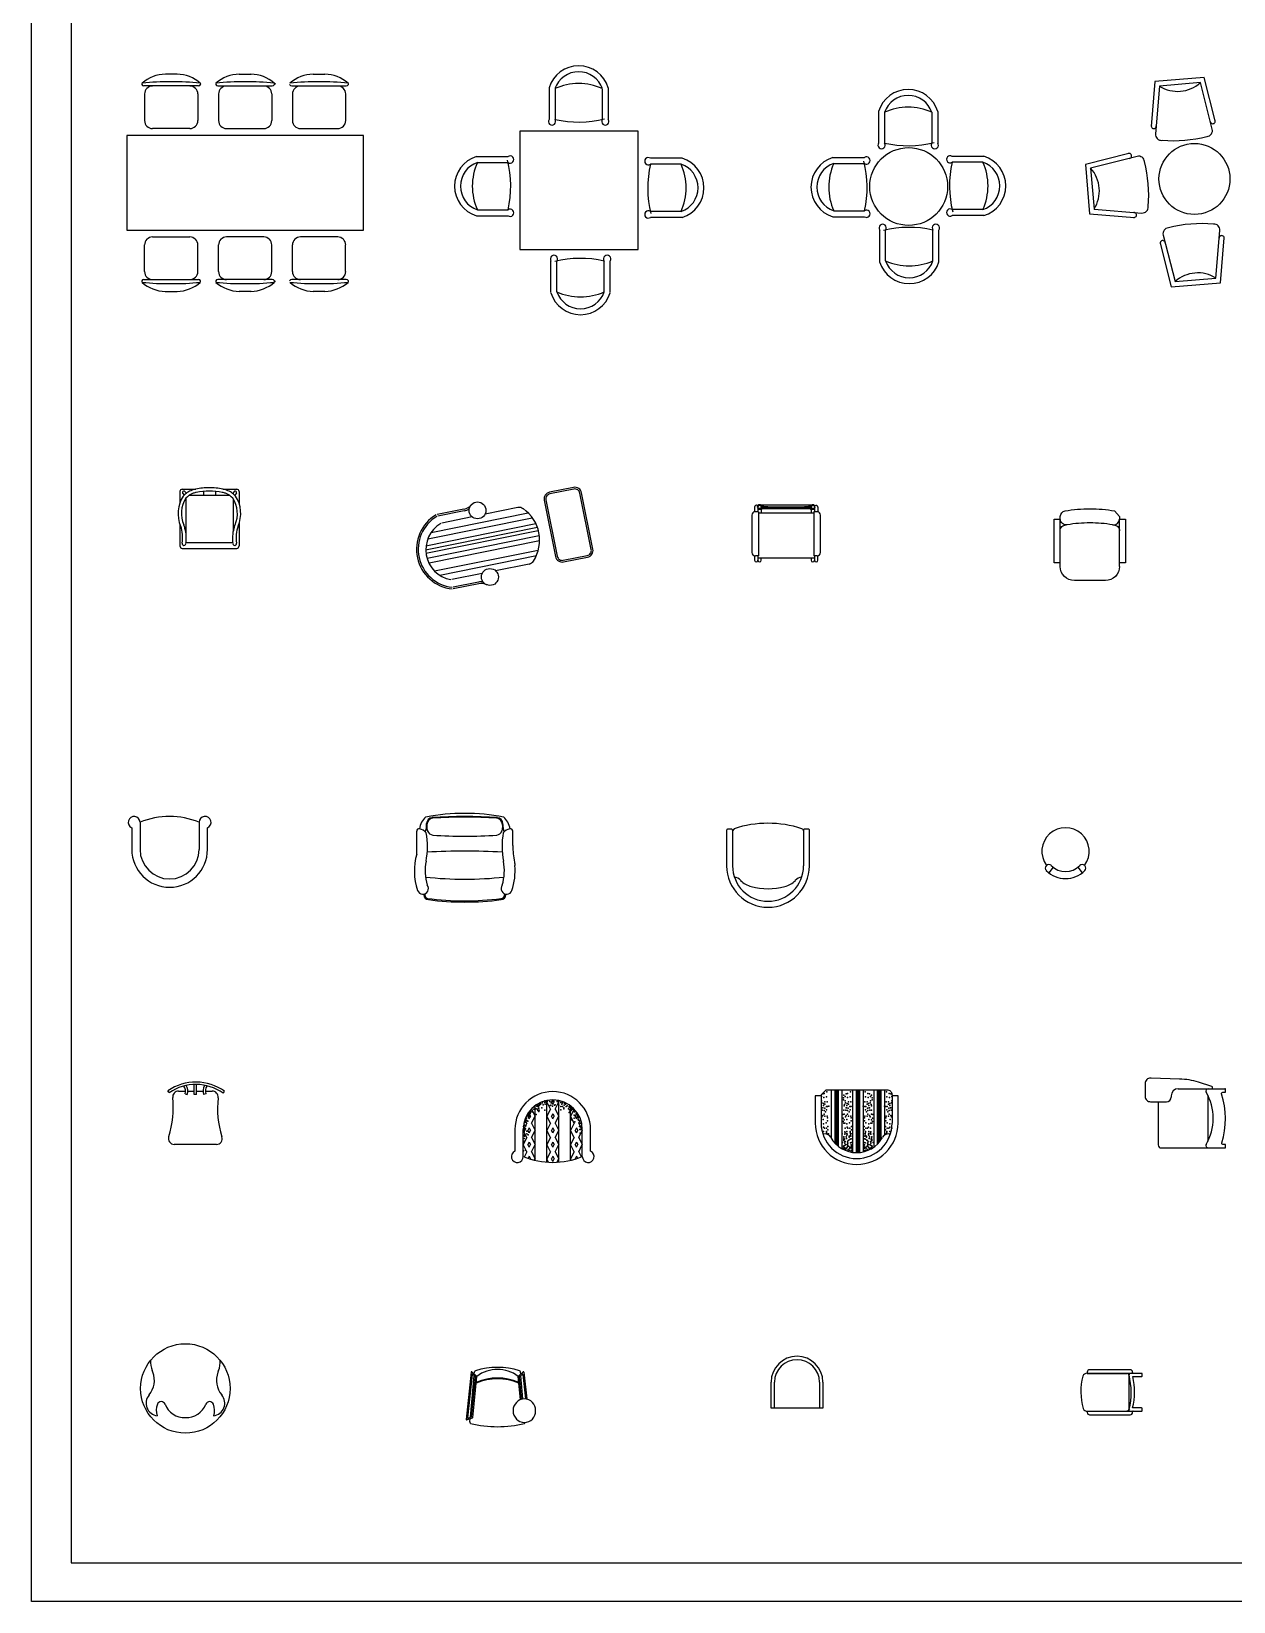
# Model space of a CAD drawing. Header units: inches. Extents: x 13 to 55.5, y 11.7 to 36.5.
# Drawn here: x 13 to 23.16, y 11.71 to 24.98 of the extents above; entities that cross this region are included whole.
import ezdxf

# ---------------------------------------------------------------- set-up
doc = ezdxf.new("R2010")
doc.units = ezdxf.units.IN
doc.header["$MEASUREMENT"] = 0
for name, color, linetype in [('02', 2, 'Continuous'), ('4', 4, 'Continuous'), ('kadrbm', 4, 'Continuous')]:
    doc.layers.add(name, color=color, linetype=linetype)

# ---------------------------------------------------------------- blocks, each defined once
blk = doc.blocks.new('kadrbm')
at = {"layer": 'kadrbm', "color": 4}
blk.add_lwpolyline([(0, 0), (0, 24.797), (21, 24.797), (21, 0), (0, 0)], close=True, dxfattribs=at)
blk.add_lwpolyline([(20.663, 0.326), (20.663, 24.46), (0.337, 24.46), (0.337, 0.326), (20.663, 0.326)], dxfattribs=at)

msp = doc.modelspace()

# ---------------------------------------------------------------- linework, layer by layer
at = {"layer": '02'}
for p, q in [((14.233, 24.621), (14.134, 24.621)), ((14.758, 24.621), (14.858, 24.621)), ((15.384, 24.621), (15.483, 24.621)), ((14.413, 24.521), (13.953, 24.521)), ((13.958, 24.453), (13.958, 24.228)), ((14.408, 24.453), (14.408, 24.228)), ((14.578, 24.521), (15.038, 24.521)), ((14.583, 24.453), (14.583, 24.228)), ((15.033, 24.453), (15.033, 24.228)), ((15.203, 24.521), (15.663, 24.521)), ((15.208, 24.453), (15.208, 24.228)), ((15.658, 24.453), (15.658, 24.228)), ((22.538, 24.52), (22.505, 24.116)), ((22.884, 24.549), (22.538, 24.52)), ((22.984, 24.156), (22.884, 24.549)), ((14.341, 24.161), (14.026, 24.161)), ((14.651, 24.161), (14.966, 24.161)), ((15.276, 24.161), (15.591, 24.161)), ((13.808, 24.103), (13.808, 23.303)), ((15.808, 24.103), (13.808, 24.103)), ((15.808, 23.303), (15.808, 24.103)), ((22.349, 23.926), (21.956, 23.826)), ((21.956, 23.826), (21.985, 23.48)), ((21.985, 23.48), (22.39, 23.447)), ((13.808, 23.303), (15.808, 23.303)), ((14.026, 23.245), (14.341, 23.245)), ((14.966, 23.245), (14.651, 23.245)), ((15.591, 23.245), (15.276, 23.245)), ((22.57, 23.26), (22.67, 22.867)), ((23.016, 22.896), (23.049, 23.3)), ((13.958, 22.952), (13.958, 23.177)), ((14.408, 22.952), (14.408, 23.177)), ((14.583, 22.952), (14.583, 23.177)), ((15.033, 22.952), (15.033, 23.177)), ((15.208, 22.952), (15.208, 23.177)), ((15.658, 22.952), (15.658, 23.177)), ((13.953, 22.885), (14.413, 22.885)), ((15.038, 22.885), (14.578, 22.885)), ((15.663, 22.885), (15.203, 22.885)), ((22.67, 22.867), (23.016, 22.896)), ((14.134, 22.785), (14.233, 22.785)), ((14.858, 22.785), (14.759, 22.785)), ((15.483, 22.785), (15.384, 22.785)), ((14.277, 21.113), (14.392, 21.113)), ((14.62, 21.113), (14.737, 21.113)), ((14.257, 21.093), (14.257, 20.999)), ((14.279, 21.08), (14.293, 21.063)), ((14.296, 21.096), (14.312, 21.079)), ((14.307, 21.037), (14.307, 20.74)), ((14.338, 21.063), (14.674, 21.063)), ((14.457, 21.095), (14.457, 21.063)), ((14.557, 21.095), (14.557, 21.063)), ((14.719, 21.096), (14.703, 21.079)), ((14.707, 21.032), (14.707, 20.757)), ((14.736, 21.08), (14.721, 21.063)), ((14.757, 21.093), (14.757, 20.99)), ((19.2, 20.968), (19.227, 20.968)), ((19.227, 20.963), (19.227, 20.968)), ((19.538, 20.968), (19.566, 20.968)), ((19.538, 20.963), (19.538, 20.968)), ((16.353, 20.694), (17.236, 20.872)), ((16.382, 20.748), (17.201, 20.913)), ((16.658, 20.944), (16.433, 20.899)), ((16.661, 20.93), (16.438, 20.885)), ((16.728, 20.879), (16.471, 20.827)), ((17.115, 20.957), (16.837, 20.901)), ((19.115, 20.963), (19.115, 20.922)), ((19.148, 20.923), (19.122, 20.923)), ((19.143, 20.95), (19.143, 20.923)), ((19.148, 20.923), (19.148, 20.549)), ((19.148, 20.913), (19.617, 20.913)), ((19.172, 20.949), (19.172, 20.913)), ((19.183, 20.949), (19.582, 20.949)), ((19.2, 20.963), (19.566, 20.963)), ((19.2, 20.958), (19.566, 20.958)), ((19.593, 20.949), (19.593, 20.913)), ((19.617, 20.923), (19.617, 20.549)), ((19.643, 20.923), (19.617, 20.923)), ((19.622, 20.95), (19.622, 20.923)), ((19.65, 20.963), (19.65, 20.922)), ((21.699, 20.461), (21.699, 20.86)), ((22.201, 20.461), (22.201, 20.86)), ((14.257, 20.817), (14.257, 20.633)), ((14.757, 20.825), (14.757, 20.633)), ((16.334, 20.601), (17.28, 20.792)), ((16.335, 20.635), (17.267, 20.823)), ((16.337, 20.572), (17.287, 20.764)), ((16.346, 20.531), (17.294, 20.723)), ((14.277, 20.613), (14.737, 20.613)), ((14.309, 20.663), (14.703, 20.663)), ((16.364, 20.491), (17.296, 20.679)), ((16.409, 20.422), (17.287, 20.599)), ((16.453, 20.387), (17.271, 20.552)), ((17.209, 20.48), (16.926, 20.423)), ((19.148, 20.549), (19.122, 20.549)), ((19.143, 20.549), (19.143, 20.513)), ((19.143, 20.533), (19.622, 20.533)), ((19.643, 20.549), (19.617, 20.549)), ((19.622, 20.549), (19.622, 20.513)), ((16.813, 20.4), (16.557, 20.349)), ((16.781, 20.328), (16.567, 20.285)), ((16.784, 20.314), (16.568, 20.27)), ((13.92, 18.298), (13.92, 18.069)), ((14.42, 18.298), (14.42, 18.069)), ((16.259, 18.029), (16.259, 18.223)), ((16.343, 18.278), (16.343, 18.287)), ((16.987, 18.278), (16.987, 18.287)), ((17.071, 18.101), (17.071, 18.223)), ((18.929, 18.23), (18.929, 17.93)), ((19.529, 18.23), (19.529, 17.93)), ((21.639, 17.918), (21.602, 17.871)), ((21.849, 17.918), (21.886, 17.871)), ((16.318, 17.691), (16.318, 17.684)), ((16.328, 17.693), (16.328, 17.684)), ((17.002, 17.693), (17.002, 17.684)), ((17.012, 17.691), (17.012, 17.684)), ((14.378, 15.997), (14.378, 16.082)), ((14.398, 15.997), (14.398, 16.082)), ((14.167, 16.013), (14.155, 16.029)), ((14.246, 16.026), (14.304, 16.026)), ((14.3, 16.003), (14.319, 15.997)), ((14.324, 16.026), (14.378, 16.026)), ((14.398, 15.997), (14.378, 15.997)), ((14.398, 16.026), (14.452, 16.026)), ((14.476, 16.003), (14.457, 15.997)), ((14.472, 16.026), (14.53, 16.026)), ((14.623, 16.008), (14.634, 16.024)), ((17.366, 15.948), (17.359, 15.934)), ((17.359, 15.425), (17.359, 15.947)), ((17.389, 15.874), (17.359, 15.934)), ((17.407, 15.952), (17.398, 15.934)), ((17.409, 15.912), (17.398, 15.934)), ((17.409, 15.912), (17.42, 15.934)), ((17.411, 15.952), (17.42, 15.934)), ((17.429, 15.874), (17.459, 15.934)), ((17.452, 15.948), (17.459, 15.934)), ((17.459, 15.425), (17.459, 15.947)), ((19.678, 15.995), (19.678, 15.756)), ((19.763, 16.035), (19.763, 15.63)), ((19.793, 16.035), (19.793, 15.589)), ((19.803, 16.035), (19.803, 15.578)), ((19.813, 16.035), (19.813, 15.569)), ((19.823, 16.035), (19.823, 15.561)), ((19.853, 16.035), (19.853, 15.54)), ((19.943, 16.035), (19.943, 15.509)), ((19.973, 16.035), (19.973, 15.507)), ((19.983, 16.035), (19.983, 15.506)), ((19.993, 16.035), (19.993, 15.507)), ((20.003, 16.035), (20.003, 15.508)), ((20.033, 16.035), (20.033, 15.512)), ((20.123, 16.035), (20.123, 15.552)), ((20.153, 16.035), (20.153, 15.577)), ((20.163, 16.035), (20.163, 15.588)), ((20.173, 16.035), (20.173, 15.599)), ((20.183, 16.035), (20.183, 15.613)), ((20.213, 16.035), (20.213, 15.653)), ((20.278, 15.995), (20.278, 15.756)), ((22.462, 15.936), (22.597, 15.936)), ((22.637, 15.986), (22.637, 15.976)), ((22.697, 16.046), (22.978, 16.046)), ((22.935, 16.046), (23.091, 16.046)), ((22.947, 15.991), (22.947, 15.601)), ((17.209, 15.835), (17.198, 15.814)), ((17.209, 15.792), (17.198, 15.814)), ((17.209, 15.835), (17.22, 15.814)), ((17.209, 15.792), (17.22, 15.814)), ((17.229, 15.874), (17.259, 15.814)), ((17.229, 15.754), (17.259, 15.814)), ((17.259, 15.441), (17.259, 15.902)), ((17.389, 15.874), (17.359, 15.814)), ((17.389, 15.754), (17.359, 15.814)), ((17.409, 15.835), (17.398, 15.814)), ((17.409, 15.792), (17.398, 15.814)), ((17.409, 15.835), (17.42, 15.814)), ((17.409, 15.792), (17.42, 15.814)), ((17.429, 15.874), (17.459, 15.814)), ((17.429, 15.754), (17.459, 15.814)), ((17.559, 15.441), (17.559, 15.902)), ((17.589, 15.874), (17.559, 15.814)), ((17.589, 15.754), (17.559, 15.814)), ((17.609, 15.835), (17.598, 15.814)), ((17.609, 15.792), (17.598, 15.814)), ((17.609, 15.835), (17.62, 15.814)), ((17.609, 15.792), (17.62, 15.814)), ((17.189, 15.754), (17.159, 15.694)), ((17.159, 15.473), (17.159, 15.702)), ((17.189, 15.634), (17.159, 15.694)), ((17.189, 15.754), (17.173, 15.785)), ((17.209, 15.715), (17.198, 15.694)), ((17.209, 15.672), (17.198, 15.694)), ((17.209, 15.715), (17.22, 15.694)), ((17.209, 15.672), (17.22, 15.694)), ((17.229, 15.754), (17.259, 15.694)), ((17.229, 15.634), (17.259, 15.694)), ((17.389, 15.754), (17.359, 15.694)), ((17.389, 15.634), (17.359, 15.694)), ((17.409, 15.715), (17.398, 15.694)), ((17.409, 15.672), (17.398, 15.694)), ((17.409, 15.715), (17.42, 15.694)), ((17.409, 15.672), (17.42, 15.694)), ((17.429, 15.754), (17.459, 15.694)), ((17.429, 15.634), (17.459, 15.694)), ((17.589, 15.754), (17.559, 15.694)), ((17.589, 15.634), (17.559, 15.694)), ((17.609, 15.715), (17.598, 15.694)), ((17.609, 15.672), (17.598, 15.694)), ((17.609, 15.715), (17.62, 15.694)), ((17.609, 15.672), (17.62, 15.694)), ((17.629, 15.754), (17.644, 15.785)), ((17.629, 15.754), (17.659, 15.694)), ((17.629, 15.634), (17.659, 15.694)), ((17.659, 15.473), (17.659, 15.702)), ((14.565, 15.575), (14.209, 15.576)), ((17.189, 15.634), (17.159, 15.574)), ((17.189, 15.514), (17.159, 15.574)), ((17.209, 15.595), (17.198, 15.574)), ((17.209, 15.552), (17.198, 15.574)), ((17.209, 15.595), (17.22, 15.574)), ((17.209, 15.552), (17.22, 15.574)), ((17.229, 15.634), (17.259, 15.574)), ((17.229, 15.514), (17.259, 15.574)), ((17.389, 15.634), (17.359, 15.574)), ((17.389, 15.514), (17.359, 15.574)), ((17.409, 15.595), (17.398, 15.574)), ((17.409, 15.552), (17.398, 15.574)), ((17.409, 15.595), (17.42, 15.574)), ((17.409, 15.552), (17.42, 15.574)), ((17.429, 15.634), (17.459, 15.574)), ((17.429, 15.514), (17.459, 15.574)), ((17.589, 15.634), (17.559, 15.574)), ((17.589, 15.514), (17.559, 15.574)), ((17.609, 15.595), (17.598, 15.574)), ((17.609, 15.552), (17.598, 15.574)), ((17.609, 15.595), (17.62, 15.574)), ((17.609, 15.552), (17.62, 15.574)), ((17.629, 15.634), (17.659, 15.574)), ((17.629, 15.514), (17.659, 15.574)), ((22.552, 15.546), (23.091, 15.546)), ((17.189, 15.514), (17.167, 15.469)), ((17.209, 15.475), (17.2, 15.457)), ((17.209, 15.475), (17.22, 15.454)), ((17.218, 15.451), (17.22, 15.454)), ((17.229, 15.514), (17.259, 15.454)), ((17.253, 15.442), (17.259, 15.454)), ((17.389, 15.514), (17.359, 15.454)), ((17.373, 15.424), (17.359, 15.454)), ((17.409, 15.475), (17.398, 15.454)), ((17.409, 15.432), (17.398, 15.454)), ((17.409, 15.475), (17.42, 15.454)), ((17.409, 15.432), (17.42, 15.454)), ((17.429, 15.514), (17.459, 15.454)), ((17.444, 15.424), (17.459, 15.454)), ((17.589, 15.514), (17.559, 15.454)), ((17.565, 15.442), (17.559, 15.454)), ((17.609, 15.475), (17.598, 15.454)), ((17.599, 15.451), (17.598, 15.454)), ((17.609, 15.475), (17.618, 15.457)), ((17.629, 15.514), (17.651, 15.469)), ((16.719, 13.652), (16.676, 13.251)), ((16.727, 13.631), (16.688, 13.265)), ((16.714, 13.269), (16.745, 13.621)), ((16.723, 13.274), (16.757, 13.61)), ((16.766, 13.615), (16.724, 13.654)), ((16.757, 13.61), (16.732, 13.633)), ((16.732, 13.267), (16.767, 13.613)), ((16.746, 13.634), (16.748, 13.654)), ((17.136, 13.421), (17.116, 13.613)), ((17.117, 13.615), (17.16, 13.654)), ((17.127, 13.61), (17.152, 13.633)), ((17.146, 13.423), (17.127, 13.61)), ((17.138, 13.634), (17.136, 13.654)), ((17.157, 13.424), (17.139, 13.621)), ((17.157, 13.631), (17.179, 13.424)), ((17.165, 13.652), (17.189, 13.425)), ((19.255, 13.347), (19.255, 13.566)), ((19.284, 13.347), (19.284, 13.566)), ((19.663, 13.566), (19.663, 13.347)), ((19.692, 13.566), (19.692, 13.347)), ((21.928, 13.651), (21.928, 13.639)), ((21.928, 13.641), (22.385, 13.641)), ((21.928, 13.639), (22.263, 13.639)), ((22.187, 13.642), (22.187, 13.638)), ((22.247, 13.642), (22.247, 13.638)), ((22.278, 13.626), (22.278, 13.336)), ((16.692, 13.262), (16.721, 13.272)), ((19.692, 13.347), (19.255, 13.347)), ((21.928, 13.321), (22.385, 13.321)), ((22.187, 13.324), (22.187, 13.32)), ((22.247, 13.324), (22.247, 13.32)), ((16.68, 13.247), (16.73, 13.264)), ((16.707, 13.23), (16.712, 13.258))]:
    msp.add_line(p, q, dxfattribs=at)
for points in [[(23.01, 24.225), (22.916, 24.593), (22.5, 24.558), (22.469, 24.179)], [(22.28, 23.951), (21.912, 23.858), (21.947, 23.441), (22.326, 23.41)], [(22.545, 23.191), (22.638, 22.822), (23.055, 22.857), (23.086, 23.236)], [(21.699, 20.491), (21.649, 20.491), (21.649, 20.86), (21.699, 20.86)], [(22.201, 20.86), (22.251, 20.86), (22.251, 20.491), (22.201, 20.491)]]:
    msp.add_lwpolyline(points, dxfattribs=at)
msp.add_lwpolyline([(18.13, 24.14), (17.13, 24.14), (17.13, 23.14), (18.13, 23.14)], close=True, dxfattribs=at)
for points in [[(22.56, 24.062, 0.083806), (22.94, 24.094, -2.992041)], [(22.443, 23.501, 0.083806), (22.411, 23.882, -2.992041)], [(22.995, 23.354, 0.083806), (22.614, 23.322, -2.992041)], [(19.594, 20.977), (19.171, 20.977, 2.253553), (19.171, 20.948)], [(19.65, 20.962, 0.740245), (19.625, 20.971, 0.494534)], [(19.092, 20.893), (19.092, 20.579, 0.347144)], [(19.673, 20.579), (19.673, 20.893, 0.347144)], [(21.758, 20.811, -0.46492), (21.7, 20.861), (21.7, 20.881, -0.366075), (21.741, 20.93, -0.042061), (21.95, 20.948, -0.042061), (22.159, 20.93), (22.2, 20.881), (22.2, 20.861, -0.411377)], [(21.699, 20.761, -0.417056), (21.749, 20.811, -0.411377)], [(22.151, 20.811, -0.417056), (22.201, 20.761)], [(19.115, 20.549), (19.115, 20.513, 1), (19.143, 20.513, 1), (19.172, 20.513), (19.172, 20.533)], [(19.593, 20.533), (19.593, 20.513, 1), (19.622, 20.513, 1), (19.65, 20.513), (19.65, 20.549, 0.347144)], [(22.201, 20.461, -0.414214), (22.081, 20.341), (21.819, 20.341, -0.414214), (21.699, 20.461)], [(14.49, 18.252, 1.849882), (14.42, 18.298, 0.196681), (13.92, 18.298, 1.849882), (13.85, 18.252), (13.85, 18.069, 1), (14.49, 18.069), (14.49, 18.252)], [(18.929, 18.23, 0.414214), (18.919, 18.24), (18.889, 18.24, 0.414214), (18.879, 18.23), (18.879, 17.93, 1), (19.579, 17.93), (19.579, 18.23, 0.414214), (19.569, 18.24), (19.539, 18.24, 0.414214), (19.529, 18.23)], [(19.529, 18.225, 0.324811), (19.515, 18.244, 0.158587), (18.942, 18.244), (18.929, 18.225)], [(22.981, 16.066), (22.868, 16.101, 0.06783), (22.708, 16.128), (22.467, 16.136, 0.008188), (22.466, 16.136), (22.462, 16.136, 0.414214), (22.417, 16.091), (22.417, 15.981, 0.414214), (22.462, 15.936)], [(17.089, 15.518, 1.849882), (17.159, 15.473, 0.196681), (17.659, 15.473, 1.849882), (17.729, 15.518), (17.729, 15.702, 1), (17.089, 15.702), (17.089, 15.518)], [(19.678, 15.985), (19.628, 15.985), (19.628, 15.756, 1), (20.328, 15.756), (20.328, 15.985), (20.278, 15.985)], [(20.278, 15.995, 0.414214), (20.238, 16.035), (19.718, 16.035), (19.678, 15.995)], [(22.527, 15.936), (22.527, 15.571, 0.414214), (22.552, 15.546)], [(23.091, 15.546, 0.414214), (23.097, 15.552), (23.097, 15.57, 0.414214), (23.091, 15.576), (23.074, 15.576, -0.506266), (23.065, 15.589, 0.153203), (23.064, 16.003, -0.506421), (23.074, 16.016), (23.091, 16.016, 0.414214), (23.097, 16.022), (23.097, 16.04, 0.414214), (23.091, 16.046)], [(22.315, 13.641, -0.414214), (22.311, 13.645), (22.311, 13.651, 0.414214), (22.291, 13.671), (21.948, 13.671, 0.414214), (21.928, 13.651)], [(21.928, 13.641, 0.286844), (21.889, 13.618, 0.13197), (21.894, 13.343, 0.326338), (21.928, 13.321)], [(22.385, 13.321, 0.414214), (22.393, 13.329), (22.393, 13.34, 0.414214), (22.385, 13.348), (22.311, 13.348, 0.122743), (22.312, 13.614), (22.385, 13.614, 0.414214), (22.393, 13.622), (22.393, 13.633, 0.414214), (22.385, 13.641)], [(21.928, 13.323), (21.928, 13.311, 0.414214), (21.948, 13.291), (22.291, 13.291, 0.414214), (22.311, 13.311), (22.311, 13.317)]]:
    msp.add_lwpolyline(points, format="xyb", dxfattribs=at)
for points in [[(17.501, 20.498), (17.704, 20.539, 0.414214), (17.749, 20.607), (17.653, 21.083, 0.414214), (17.585, 21.128), (17.382, 21.087, 0.414214), (17.337, 21.019), (17.433, 20.543, 0.414214)], [(17.498, 20.512), (17.701, 20.553, 0.414214), (17.735, 20.604), (17.639, 21.08, 0.414214), (17.588, 21.114), (17.385, 21.073, 0.414214), (17.351, 21.022), (17.447, 20.546, 0.414214)]]:
    msp.add_lwpolyline(points, format="xyb", close=True, dxfattribs=at)
for centre, radius in [((22.834, 23.735), 0.3), ((20.418, 23.671), 0.329), ((16.773, 20.934), 0.0715), ((19.158, 20.963), 0.0142), ((19.608, 20.963), 0.0142), ((16.878, 20.371), 0.0715), ((14.303, 13.513), 0.378)]:
    msp.add_circle(centre, radius, dxfattribs=at)
for centre, radius, start, end in [((14.144, 24.305), 0.316, 91.7651, 130.7265), ((14.183, 21.843), 2.713, 84.8023, 95.1977), ((14.223, 24.305), 0.316, 49.2735, 88.2349), ((14.768, 24.305), 0.316, 91.7651, 130.7265), ((14.808, 21.843), 2.713, 84.8023, 95.1977), ((14.848, 24.305), 0.316, 49.2735, 88.2349), ((15.393, 24.305), 0.316, 91.7651, 130.7265), ((15.433, 21.843), 2.713, 84.8023, 95.1977), ((15.473, 24.305), 0.316, 49.2735, 88.2349), ((13.944, 24.537), 0.01, 130.7265, 202.67), ((13.953, 24.541), 0.02, 202.67, 270), ((14.026, 24.453), 0.0675, 90, 180), ((14.341, 24.453), 0.0675, 0, 90), ((14.413, 24.541), 0.02, 270, 337.33), ((14.423, 24.537), 0.01, 337.33, 49.2735), ((14.569, 24.537), 0.01, 130.7265, 202.67), ((14.578, 24.541), 0.02, 202.67, 270), ((14.651, 24.453), 0.0675, 90, 180), ((14.966, 24.453), 0.0675, 0, 90), ((15.038, 24.541), 0.02, 270, 337.33), ((15.047, 24.537), 0.01, 337.33, 49.2735), ((15.069, 24.537), 0.01, 130.7265, 202.67), ((15.203, 24.541), 0.02, 202.67, 270), ((15.276, 24.453), 0.0675, 90, 180), ((15.591, 24.453), 0.0675, 0, 90), ((15.663, 24.541), 0.02, 270, 337.33), ((15.672, 24.537), 0.01, 337.33, 49.2735), ((22.692, 24.761), 0.286, 237.4542, 312.1869), ((14.026, 24.228), 0.0675, 180, 270), ((14.341, 24.228), 0.0675, 270, 0), ((14.651, 24.228), 0.0675, 180, 270), ((14.966, 24.228), 0.0675, 270, 0), ((15.276, 24.228), 0.0675, 180, 270), ((15.591, 24.228), 0.0675, 270, 0), ((22.49, 24.181), 0.0211, 165.8959, 4.8206), ((22.936, 24.144), 0.05, 274.8206, 14.2829), ((22.989, 24.223), 0.0211, 184.8206, 23.7452), ((22.555, 24.111), 0.05, 175.3582, 274.8206), ((22.282, 23.93), 0.0211, 274.8206, 113.7452), ((22.362, 23.877), 0.05, 4.8206, 104.2829), ((21.744, 23.634), 0.286, 327.4542, 42.1869), ((22.394, 23.497), 0.05, 265.3582, 4.8206), ((22.324, 23.431), 0.0211, 255.8959, 94.8206), ((14.026, 23.177), 0.0675, 90, 180), ((14.341, 23.177), 0.0675, 0, 90), ((14.651, 23.177), 0.0675, 90, 180), ((14.966, 23.177), 0.0675, 0, 90), ((15.276, 23.177), 0.0675, 90, 180), ((15.591, 23.177), 0.0675, 0, 90), ((22.618, 23.272), 0.05, 94.8206, 194.2829), ((22.999, 23.304), 0.05, 355.3582, 94.8206), ((23.064, 23.235), 0.0211, 345.8959, 184.8206), ((22.566, 23.193), 0.0211, 4.8206, 203.7452), ((13.944, 22.869), 0.01, 157.33, 229.2735), ((13.953, 22.865), 0.02, 90, 157.33), ((14.143, 23.1), 0.316, 229.2735, 268.2349), ((14.183, 25.563), 2.713, 264.8023, 275.1977), ((14.026, 22.952), 0.0675, 180, 270), ((14.223, 23.1), 0.316, 271.7651, 310.7265), ((14.341, 22.952), 0.0675, 270, 0), ((14.413, 22.865), 0.02, 22.67, 90), ((14.422, 22.869), 0.01, 310.7265, 22.67), ((14.569, 22.869), 0.01, 157.33, 229.2735), ((14.578, 22.865), 0.02, 90, 157.33), ((14.808, 25.563), 2.713, 264.8023, 275.1977), ((14.768, 23.1), 0.316, 229.2735, 268.2349), ((14.651, 22.952), 0.0675, 180, 270), ((14.848, 23.1), 0.316, 271.7651, 310.7265), ((14.966, 22.952), 0.0675, 270, 0), ((15.038, 22.865), 0.02, 22.67, 90), ((15.048, 22.869), 0.01, 310.7265, 22.67), ((15.069, 22.869), 0.01, 157.33, 229.2735), ((15.203, 22.865), 0.02, 90, 157.33), ((15.433, 25.563), 2.713, 264.8023, 275.1977), ((15.394, 23.1), 0.316, 229.2735, 268.2349), ((15.276, 22.952), 0.0675, 180, 270), ((15.473, 23.1), 0.316, 271.7651, 310.7265), ((15.591, 22.952), 0.0675, 270, 0), ((15.663, 22.865), 0.02, 22.67, 90), ((15.673, 22.869), 0.01, 310.7265, 22.67), ((22.862, 22.655), 0.286, 57.4542, 132.1869), ((14.277, 21.093), 0.02, 90, 180), ((14.416, 20.943), 0.171, 109.1865, 139.8338), ((14.425, 20.922), 0.194, 100.5375, 109.6236), ((14.485, 20.704), 0.42, 86.9876, 102.8891), ((14.526, 20.704), 0.42, 77.1109, 93.0124), ((14.587, 20.922), 0.194, 70.3764, 79.4625), ((14.596, 20.943), 0.171, 40.1662, 70.8135), ((14.737, 21.093), 0.02, 0, 90), ((14.507, 20.908), 0.266, 146.6718, 203.6207), ((14.507, 20.908), 0.238, 147.0821, 203.8749), ((14.293, 21.082), 0.015, 81.1342, 187.8319), ((14.416, 20.943), 0.143, 109.1865, 139.1767), ((14.425, 20.922), 0.166, 100.5375, 109.6236), ((14.485, 20.704), 0.392, 86.9876, 103.2126), ((14.526, 20.704), 0.392, 76.7874, 93.0124), ((14.587, 20.922), 0.166, 70.3764, 79.4625), ((14.596, 20.943), 0.143, 40.8233, 70.8135), ((14.505, 20.908), 0.238, 336.3794, 32.9179), ((14.721, 21.082), 0.015, 352.1681, 98.8658), ((14.505, 20.908), 0.266, 336.3794, 33.3282), ((16.636, 21.057), 0.115, 281.4051, 318.2925), ((19.129, 20.963), 0.0142, 37.0241, 187.1958), ((19.2, 21.018), 0.055, 232.5916, 270), ((19.2, 21.018), 0.05, 232.5916, 270), ((19.566, 21.018), 0.05, 270, 307.4084), ((19.566, 21.018), 0.055, 270, 307.4084), ((19.608, 20.963), 0.0192, 226.891, 132.1135), ((16.594, 20.605), 0.337, 120.3648, 264.0025), ((16.594, 20.605), 0.323, 120.8284, 263.5777), ((16.636, 21.057), 0.13, 281.4051, 301.2554), ((17.126, 20.901), 0.0576, 55.0804, 101.4051), ((16.973, 20.682), 0.325, 327.1772, 55.0804), ((19.122, 20.893), 0.03, 90, 180), ((19.2, 20.908), 0.055, 90, 127.4084), ((19.2, 20.908), 0.05, 90, 125.6711), ((19.186, 20.935), 0.0142, 101.0607, 168.8738), ((19.566, 20.908), 0.055, 52.5916, 90), ((19.566, 20.908), 0.05, 54.67, 90), ((19.579, 20.935), 0.0142, 11.1262, 78.9393), ((19.643, 20.893), 0.03, 0, 90), ((22.15, 20.861), 0.05, 260.2614, 360), ((13.987, 20.706), 0.293, 350.5856, 19.0784), ((13.987, 20.706), 0.321, 13.4323, 19.2869), ((13.998, 20.695), 0.313, 352.3233, 15.8347), ((15.014, 20.695), 0.313, 164.1653, 187.6767), ((15.025, 20.706), 0.321, 160.9216, 166.5677), ((15.025, 20.706), 0.293, 160.9216, 189.4144), ((16.594, 20.602), 0.258, 120.7888, 259.3631), ((21.949, 19.701), 1.127, 89.9339, 99.7386), ((21.951, 19.701), 1.127, 80.2614, 90.0661), ((14.277, 20.633), 0.02, 180, 270), ((14.292, 20.654), 0.0163, 168.0586, 355.0297), ((14.72, 20.654), 0.0163, 184.9703, 11.9414), ((14.737, 20.633), 0.02, 270, 0), ((19.122, 20.579), 0.03, 180, 270), ((19.643, 20.579), 0.03, 270, 0), ((17.198, 20.537), 0.0576, 281.4051, 327.1772), ((16.807, 20.201), 0.13, 84.574, 101.4051), ((16.807, 20.201), 0.115, 64.6223, 101.4051), ((16.45, 18.215), 0.171, 131.5587, 170.6249), ((16.665, 16.589), 1.784, 79.3928, 100.6072), ((16.393, 18.287), 0.05, 95.603, 180), ((16.398, 18.282), 0.05, 93.5441, 160.6084), ((16.665, 13.98), 4.366, 86.3609, 93.6391), ((16.665, 13.979), 4.362, 86.4559, 93.5441), ((16.931, 18.282), 0.05, 19.3916, 86.4559), ((16.937, 18.287), 0.05, 0, 84.397), ((16.88, 18.215), 0.171, 9.3751, 48.4413), ((16.279, 18.223), 0.02, 78.816, 180), ((16.263, 18.144), 0.1, 40.4831, 78.816), ((16.205, 18.275), 0.138, 335.6655, 1.3392), ((15.704, 18.094), 0.646, 348.8212, 10.2814), ((16.46, 18.26), 0.116, 160.6084, 198.2477), ((16.398, 18.24), 0.05, 198.2477, 265.8933), ((16.665, 21.958), 3.778, 265.8933, 274.1067), ((16.932, 18.24), 0.05, 274.1067, 341.7523), ((16.87, 18.26), 0.116, 341.7523, 19.3916), ((17.626, 18.094), 0.646, 169.7186, 191.1788), ((17.125, 18.275), 0.138, 178.6608, 204.3345), ((17.066, 18.144), 0.1, 101.184, 139.5169), ((17.051, 18.223), 0.02, 0, 101.184), ((21.744, 18.052), 0.2, 323.6024, 216.3976), ((14.17, 18.069), 0.25, 180, 0), ((16.665, 12.115), 5.939, 86.9405, 93.0595), ((17.703, 18.101), 0.632, 180, 192.7058), ((16.74, 17.887), 0.501, 163.5534, 199.2293), ((16.258, 18.029), 0.0005, 343.5534, 0), ((16.74, 17.887), 0.41, 168.4723, 197.0776), ((16.59, 17.887), 0.41, 342.9224, 11.5277), ((16.59, 17.887), 0.501, 340.7707, 5.2232), ((18.005, 18.039), 0.922, 184.7425, 186.6097), ((19.229, 17.93), 0.3, 180, 0), ((21.603, 17.911), 0.03, 45, 225), ((21.744, 18.052), 0.17, 225, 315), ((21.886, 17.911), 0.03, 315, 135), ((16.665, 20.845), 3.028, 263.6971, 276.3029), ((18.928, 17.737), 0.0989, 44.4449, 80.3229), ((19.14, 17.947), 0.2, 224.6117, 254.7984), ((19.318, 17.947), 0.2, 285.2016, 315.3883), ((19.53, 17.737), 0.0989, 99.6771, 135.5551), ((21.744, 18.052), 0.23, 225, 315), ((16.311, 17.737), 0.0469, 199.2293, 38.4099), ((16.358, 17.684), 0.04, 180, 270), ((16.358, 17.684), 0.03, 180, 253.691), ((16.665, 19.994), 2.36, 262.3128, 277.4661), ((17.019, 17.737), 0.0469, 141.5901, 340.7707), ((16.972, 17.684), 0.03, 268.8443, 0), ((16.972, 17.684), 0.04, 270, 0), ((19.229, 18.275), 0.539, 254.7984, 285.2016), ((16.665, 19.994), 2.37, 262.5509, 277.4491), ((14.392, 15.685), 0.417, 54.4224, 124.4842), ((14.392, 15.685), 0.397, 54.4224, 124.4842), ((14.231, 16.026), 0.0732, 341.8363, 35.8197), ((14.231, 16.026), 0.0932, 341.8363, 30.8049), ((14.545, 16.025), 0.0932, 148.9051, 197.8737), ((14.545, 16.025), 0.0732, 143.8903, 197.8737), ((22.978, 16.056), 0.01, 270, 72.6017), ((13.41, 15.887), 0.791, 341.9364, 6.0915), ((14.246, 15.976), 0.05, 89.855, 186.0915), ((14.53, 15.976), 0.05, 353.6185, 89.855), ((15.366, 15.882), 0.791, 173.6185, 197.7736), ((17.409, 15.702), 0.25, 0, 180), ((22.597, 15.976), 0.04, 270, 0), ((22.697, 15.986), 0.06, 90, 180), ((22.951, 16.026), 0.02, 90, 209.5566), ((22.545, 15.796), 0.447, 330.49, 29.5566), ((19.978, 15.756), 0.3, 180, 0), ((19.712, 15.609), 0.055, 28.9952, 108.6064), ((20.245, 15.609), 0.055, 71.3936, 151.0048), ((14.209, 15.626), 0.05, 161.9364, 269.855), ((14.565, 15.625), 0.05, 269.855, 17.7736), ((19.978, 15.756), 0.25, 208.9952, 331.0048), ((22.951, 15.566), 0.02, 150.49, 270), ((14.187, 13.735), 0.178, 174.9771, 203.1551), ((14.42, 13.735), 0.178, 336.8449, 5.0229), ((16.942, 13.057), 0.634, 72.8798, 107.1202), ((16.942, 13.383), 0.291, 52.9443, 127.0557), ((19.474, 13.566), 0.219, 0, 180), ((19.474, 13.566), 0.19, 0, 180), ((13.846, 13.583), 0.195, 320.3043, 20.4892), ((13.734, 13.541), 0.315, 20.4892, 23.1551), ((14.761, 13.583), 0.195, 159.5108, 219.6957), ((14.873, 13.541), 0.315, 156.8449, 159.5108), ((16.722, 13.651), 0.003, 47.8484, 173.2033), ((16.73, 13.631), 0.003, 47.8484, 173.2033), ((16.758, 13.653), 0.01, 106.261, 174.2894), ((16.942, 13.153), 0.448, 66.3405, 113.6595), ((16.942, 13.152), 0.443, 66.0145, 113.9855), ((16.764, 13.613), 0.003, 353.4727, 47.8484), ((17.119, 13.613), 0.003, 132.1516, 186.5273), ((17.126, 13.653), 0.01, 5.7106, 73.739), ((17.154, 13.631), 0.003, 6.7967, 132.1516), ((17.162, 13.651), 0.003, 6.7967, 132.1516), ((22.264, 13.625), 0.0141, 2.9104, 93.5816), ((22.291, 13.631), 0.01, 90, 199.4796), ((21.665, 13.478), 0.634, 346.8873, 13.6322), ((14.079, 13.389), 0.108, 140.3043, 262.6089), ((14.528, 13.389), 0.108, 277.3911, 39.6957), ((14.201, 13.329), 0.144, 159.3339, 198.7422), ((14.099, 13.367), 0.0349, 20.6661, 159.3339), ((14.295, 13.441), 0.175, 200.6661, 272.6889), ((14.312, 13.441), 0.175, 267.3111, 339.3339), ((14.508, 13.367), 0.0349, 20.6661, 159.3339), ((14.406, 13.329), 0.144, 341.2578, 20.6661), ((16.72, 13.275), 0.003, 288.8659, 353.4727), ((22.265, 13.336), 0.0133, 262.1248, 358.8419), ((22.293, 13.331), 0.01, 161.0399, 270), ((22.315, 13.317), 0.004, 90, 180), ((16.679, 13.25), 0.003, 173.2033, 288.8659), ((16.691, 13.265), 0.003, 173.2033, 288.8659), ((16.717, 13.228), 0.01, 168.7616, 256.4953), ((16.942, 14.125), 0.935, 255.9078, 284.0922), ((16.729, 13.267), 0.003, 288.8659, 353.4727), ((17.167, 13.228), 0.01, 283.5047, 338.6894)]:
    msp.add_arc(centre, radius, start, end, dxfattribs=at)
at = {"layer": '02', "extrusion": (0, 0, -1)}
msp.add_ellipse((17.169, 13.325), major_axis=(0, 0.1), ratio=0.954513, start_param=1.570796326794985, end_param=7.853981633974572, dxfattribs=at)
at = {"layer": '02'}
for p in [(17.321, 15.928), (17.341, 15.943), (17.341, 15.93), (17.354, 15.936), (17.385, 15.939), (17.396, 15.928), (17.401, 15.93), (17.408, 15.939), (17.445, 15.937), (17.458, 15.932), (17.476, 15.93), (17.492, 15.926), (19.682, 15.981), (19.682, 15.945), (19.684, 15.928), (19.691, 16.002), (19.701, 15.972), (19.703, 16.006), (19.71, 15.934), (19.724, 15.977), (19.726, 16.019), (19.729, 15.934), (19.867, 15.97), (19.867, 15.953), (19.871, 15.993), (19.881, 15.981), (19.881, 15.945), (19.883, 15.928), (19.89, 16.002), (19.9, 15.972), (19.902, 16.006), (19.909, 15.934), (19.923, 15.977), (19.926, 16.019), (19.928, 15.934), (20.048, 15.934), (20.05, 16.019), (20.053, 15.977), (20.067, 15.934), (20.074, 16.006), (20.076, 15.972), (20.086, 16.002), (20.093, 15.928), (20.095, 15.981), (20.095, 15.945), (20.105, 15.993), (20.109, 15.97), (20.109, 15.953), (20.228, 15.934), (20.23, 16.019), (20.233, 15.977), (20.247, 15.934), (20.254, 16.006), (20.256, 15.972), (20.266, 16.002), (20.273, 15.928), (20.275, 15.981), (20.275, 15.945), (17.186, 15.797), (17.209, 15.839), (17.209, 15.814), (17.217, 15.837), (17.217, 15.81), (17.218, 15.845), (17.222, 15.858), (17.226, 15.851), (17.239, 15.85), (17.25, 15.872), (17.253, 15.892), (17.268, 15.828), (17.27, 15.877), (17.275, 15.899), (17.28, 15.872), (17.282, 15.897), (17.282, 15.862), (17.284, 15.908), (17.288, 15.895), (17.29, 15.883), (17.292, 15.854), (17.294, 15.918), (17.295, 15.866), (17.297, 15.906), (17.304, 15.916), (17.308, 15.919), (17.317, 15.885), (17.328, 15.91), (17.341, 15.864), (17.346, 15.916), (17.388, 15.905), (17.392, 15.908), (17.408, 15.899), (17.425, 15.908), (17.43, 15.91), (17.461, 15.906), (17.478, 15.897), (17.478, 15.868), (17.487, 15.917), (17.49, 15.897), (17.503, 15.886), (17.503, 15.875), (17.505, 15.906), (17.507, 15.923), (17.516, 15.917), (17.523, 15.897), (17.532, 15.901), (17.541, 15.877), (17.547, 15.897), (17.547, 15.89), (17.547, 15.844), (17.551, 15.868), (17.554, 15.852), (17.563, 15.886), (17.565, 15.863), (17.571, 15.881), (17.571, 15.874), (17.577, 15.872), (17.583, 15.861), (17.585, 15.853), (17.589, 15.797), (17.591, 15.824), (17.592, 15.851), (17.605, 15.806), (17.608, 15.835), (17.612, 15.806), (17.623, 15.8), (17.625, 15.812), (19.684, 15.808), (19.686, 15.865), (19.691, 15.886), (19.691, 15.821), (19.693, 15.884), (19.697, 15.905), (19.699, 15.922), (19.703, 15.861), (19.703, 15.831), (19.708, 15.882), (19.71, 15.916), (19.71, 15.813), (19.716, 15.852), (19.722, 15.895), (19.724, 15.867), (19.729, 15.813), (19.731, 15.895), (19.733, 15.8), (19.743, 15.899), (19.862, 15.829), (19.865, 15.796), (19.871, 15.865), (19.873, 15.901), (19.873, 15.831), (19.875, 15.913), (19.883, 15.808), (19.886, 15.865), (19.89, 15.886), (19.89, 15.821), (19.892, 15.884), (19.896, 15.905), (19.898, 15.922), (19.902, 15.861), (19.902, 15.831), (19.907, 15.882), (19.909, 15.916), (19.909, 15.813), (19.915, 15.852), (19.921, 15.895), (19.923, 15.867), (19.928, 15.813), (19.93, 15.895), (19.932, 15.8), (19.942, 15.899), (20.034, 15.899), (20.044, 15.8), (20.046, 15.895), (20.048, 15.813), (20.053, 15.867), (20.055, 15.895), (20.061, 15.852), (20.067, 15.916), (20.067, 15.813), (20.069, 15.882), (20.074, 15.861), (20.074, 15.831), (20.078, 15.922), (20.08, 15.905), (20.084, 15.884), (20.086, 15.886), (20.086, 15.821), (20.09, 15.865), (20.093, 15.808), (20.101, 15.913), (20.103, 15.901), (20.103, 15.831), (20.105, 15.865), (20.111, 15.796), (20.114, 15.829), (20.214, 15.899), (20.224, 15.8), (20.226, 15.895), (20.228, 15.813), (20.233, 15.867), (20.235, 15.895), (20.241, 15.852), (20.247, 15.916), (20.247, 15.813), (20.249, 15.882), (20.254, 15.861), (20.254, 15.831), (20.258, 15.922), (20.26, 15.905), (20.264, 15.884), (20.266, 15.886), (20.266, 15.821), (20.27, 15.865), (20.273, 15.808), (17.162, 15.728), (17.166, 15.742), (17.168, 15.684), (17.171, 15.739), (17.172, 15.696), (17.173, 15.761), (17.174, 15.662), (17.178, 15.708), (17.181, 15.733), (17.182, 15.789), (17.19, 15.779), (17.19, 15.664), (17.191, 15.688), (17.199, 15.773), (17.567, 15.784), (17.596, 15.766), (17.625, 15.786), (17.627, 15.781), (17.636, 15.751), (17.636, 15.726), (17.638, 15.702), (17.64, 15.671), (17.644, 15.755), (17.647, 15.702), (17.654, 15.673), (19.695, 15.787), (19.697, 15.749), (19.697, 15.686), (19.699, 15.722), (19.705, 15.712), (19.72, 15.758), (19.722, 15.712), (19.724, 15.686), (19.724, 15.68), (19.726, 15.667), (19.733, 15.775), (19.735, 15.726), (19.735, 15.699), (19.741, 15.665), (19.856, 15.665), (19.865, 15.768), (19.869, 15.754), (19.873, 15.783), (19.877, 15.754), (19.877, 15.663), (19.879, 15.682), (19.881, 15.714), (19.881, 15.674), (19.894, 15.787), (19.896, 15.749), (19.896, 15.686), (19.896, 15.667), (19.898, 15.722), (19.898, 15.661), (19.904, 15.712), (19.919, 15.758), (19.921, 15.712), (19.923, 15.686), (19.923, 15.68), (19.926, 15.667), (19.932, 15.775), (19.934, 15.726), (19.934, 15.699), (19.94, 15.665), (20.036, 15.665), (20.042, 15.726), (20.042, 15.699), (20.044, 15.775), (20.05, 15.667), (20.053, 15.686), (20.053, 15.68), (20.055, 15.712), (20.057, 15.758), (20.071, 15.712), (20.078, 15.722), (20.078, 15.661), (20.08, 15.749), (20.08, 15.686), (20.08, 15.667), (20.082, 15.787), (20.095, 15.714), (20.095, 15.674), (20.097, 15.682), (20.099, 15.754), (20.099, 15.663), (20.103, 15.783), (20.107, 15.754), (20.111, 15.768), (20.12, 15.665), (20.216, 15.665), (20.222, 15.726), (20.222, 15.699), (20.224, 15.775), (20.23, 15.667), (20.233, 15.686), (20.233, 15.68), (20.235, 15.712), (20.237, 15.758), (20.251, 15.712), (20.258, 15.722), (20.258, 15.661), (20.26, 15.749), (20.26, 15.686), (20.262, 15.787), (20.275, 15.712), (17.164, 15.654), (17.164, 15.604), (17.166, 15.626), (17.171, 15.646), (17.179, 15.527), (17.201, 15.657), (19.858, 15.592), (19.865, 15.545), (19.867, 15.562), (19.869, 15.64), (19.869, 15.617), (19.869, 15.608), (19.871, 15.627), (19.873, 15.55), (19.873, 15.539), (19.875, 15.619), (19.875, 15.566), (19.879, 15.598), (19.879, 15.587), (19.881, 15.6), (19.881, 15.531), (19.883, 15.571), (19.883, 15.545), (19.886, 15.539), (19.888, 15.526), (19.89, 15.64), (19.892, 15.625), (19.892, 15.543), (19.896, 15.653), (19.898, 15.575), (19.898, 15.552), (19.9, 15.596), (19.902, 15.579), (19.902, 15.571), (19.904, 15.587), (19.904, 15.56), (19.907, 15.608), (19.907, 15.533), (19.907, 15.526), (19.909, 15.56), (19.913, 15.611), (19.915, 15.644), (19.915, 15.638), (19.917, 15.543), (19.919, 15.526), (19.921, 15.552), (19.923, 15.619), (19.926, 15.655), (19.926, 15.59), (19.93, 15.644), (19.932, 15.623), (19.932, 15.571), (19.932, 15.545), (19.934, 15.592), (19.934, 15.554), (19.936, 15.562), (19.936, 15.526), (20.04, 15.562), (20.04, 15.526), (20.042, 15.592), (20.042, 15.554), (20.044, 15.623), (20.044, 15.571), (20.044, 15.545), (20.046, 15.644), (20.05, 15.655), (20.05, 15.59), (20.053, 15.619), (20.055, 15.552), (20.057, 15.526), (20.059, 15.543), (20.061, 15.644), (20.061, 15.638), (20.063, 15.611), (20.067, 15.56), (20.069, 15.608), (20.069, 15.533), (20.069, 15.526), (20.071, 15.587), (20.071, 15.56), (20.074, 15.579), (20.074, 15.571), (20.076, 15.596), (20.078, 15.575), (20.078, 15.552), (20.08, 15.653), (20.084, 15.625), (20.084, 15.543), (20.086, 15.64), (20.09, 15.539), (20.093, 15.571), (20.093, 15.545), (20.095, 15.6), (20.097, 15.598), (20.097, 15.587), (20.101, 15.619), (20.101, 15.566), (20.103, 15.55), (20.103, 15.539), (20.105, 15.627), (20.107, 15.64), (20.107, 15.617), (20.107, 15.608), (20.109, 15.562), (20.111, 15.545), (20.118, 15.592), (17.161, 15.522), (19.932, 15.52), (19.934, 15.522), (20.042, 15.522), (20.044, 15.52)]:
    msp.add_point(p, dxfattribs=at)
at = {"layer": '4'}
for p, q in [((17.378, 24.506), (17.378, 24.238)), ((17.428, 24.498), (17.428, 24.238)), ((17.828, 24.498), (17.828, 24.238)), ((17.878, 24.506), (17.878, 24.238)), ((20.164, 24.306), (20.164, 24.038)), ((20.214, 24.298), (20.214, 24.038)), ((20.614, 24.298), (20.614, 24.038)), ((20.664, 24.306), (20.664, 24.038)), ((16.764, 23.924), (17.032, 23.924)), ((18.502, 23.91), (18.234, 23.91)), ((19.777, 23.916), (20.045, 23.916)), ((21.054, 23.926), (20.786, 23.926)), ((16.772, 23.874), (17.032, 23.874)), ((18.494, 23.86), (18.234, 23.86)), ((19.785, 23.866), (20.045, 23.866)), ((21.046, 23.876), (20.786, 23.876)), ((16.764, 23.424), (17.032, 23.424)), ((16.772, 23.474), (17.032, 23.474)), ((18.494, 23.46), (18.234, 23.46)), ((18.502, 23.41), (18.234, 23.41)), ((19.777, 23.416), (20.045, 23.416)), ((19.785, 23.466), (20.045, 23.466)), ((21.046, 23.476), (20.786, 23.476)), ((21.054, 23.426), (20.786, 23.426)), ((20.173, 23.035), (20.173, 23.303)), ((20.223, 23.043), (20.223, 23.303)), ((20.623, 23.043), (20.623, 23.303)), ((20.673, 23.035), (20.673, 23.303)), ((17.394, 22.774), (17.394, 23.042)), ((17.444, 22.782), (17.444, 23.042)), ((17.844, 22.782), (17.844, 23.042)), ((17.894, 22.774), (17.894, 23.042))]:
    msp.add_line(p, q, dxfattribs=at)
for centre, radius, start, end in [((17.628, 24.429), 0.262, 17.0882, 162.9118), ((17.628, 24.429), 0.212, 19.0174, 160.9826), ((17.628, 24.054), 0.487, 65.7476, 114.2524), ((20.414, 24.229), 0.262, 17.0882, 162.9118), ((20.414, 24.229), 0.212, 19.0174, 160.9826), ((20.414, 23.854), 0.487, 65.7476, 114.2524), ((17.403, 24.22), 0.0306, 144.8202, 35.1798), ((17.628, 25.115), 0.899, 257.1474, 284.0569), ((17.853, 24.22), 0.0306, 144.8202, 35.1798), ((20.189, 24.021), 0.0306, 144.8202, 35.1798), ((20.414, 24.915), 0.899, 257.1474, 284.0569), ((20.639, 24.021), 0.0306, 144.8202, 35.1798), ((16.841, 23.674), 0.262, 107.0882, 252.9118), ((16.155, 23.674), 0.899, 347.1474, 14.0569), ((17.049, 23.899), 0.0306, 234.8202, 125.1798), ((18.217, 23.885), 0.0306, 54.8202, 305.1798), ((18.425, 23.66), 0.262, 287.0882, 72.9118), ((19.854, 23.666), 0.262, 107.0882, 252.9118), ((20.062, 23.891), 0.0306, 234.8202, 125.1798), ((20.768, 23.901), 0.0306, 54.8202, 305.1798), ((20.977, 23.676), 0.262, 287.0882, 72.9118), ((16.841, 23.674), 0.212, 109.0174, 250.9826), ((17.216, 23.674), 0.487, 155.7476, 204.2524), ((19.111, 23.66), 0.899, 167.1474, 194.0569), ((18.05, 23.66), 0.487, 335.7476, 24.2524), ((18.425, 23.66), 0.212, 289.0174, 70.9826), ((19.854, 23.666), 0.212, 109.0174, 250.9826), ((20.229, 23.666), 0.487, 155.7476, 204.2524), ((19.168, 23.666), 0.899, 347.1474, 14.0569), ((21.662, 23.676), 0.899, 167.1474, 194.0569), ((20.602, 23.676), 0.487, 335.7476, 24.2524), ((20.977, 23.676), 0.212, 289.0174, 70.9826), ((17.049, 23.449), 0.0306, 234.8202, 125.1798), ((18.217, 23.435), 0.0306, 54.8202, 305.1798), ((20.062, 23.441), 0.0306, 234.8202, 125.1798), ((20.768, 23.451), 0.0306, 54.8202, 305.1798), ((20.198, 23.321), 0.0306, 324.8202, 215.1798), ((20.423, 22.427), 0.899, 77.1474, 104.0569), ((20.648, 23.321), 0.0306, 324.8202, 215.1798), ((17.419, 23.059), 0.0306, 324.8202, 215.1798), ((17.644, 22.165), 0.899, 77.1474, 104.0569), ((17.869, 23.059), 0.0306, 324.8202, 215.1798), ((20.423, 23.112), 0.262, 197.0882, 342.9118), ((20.423, 23.487), 0.487, 245.7476, 294.2524), ((20.423, 23.112), 0.212, 199.0174, 340.9826), ((17.644, 22.85), 0.262, 197.0882, 342.9118), ((17.644, 23.225), 0.487, 245.7476, 294.2524), ((17.644, 22.85), 0.212, 199.0174, 340.9826)]:
    msp.add_arc(centre, radius, start, end, dxfattribs=at)

# ---------------------------------------------------------------- block references
at = {"layer": 'kadrbm'}
msp.add_blockref('kadrbm', (13.001, 11.712), dxfattribs=at)

doc.saveas('drawing.dxf')
